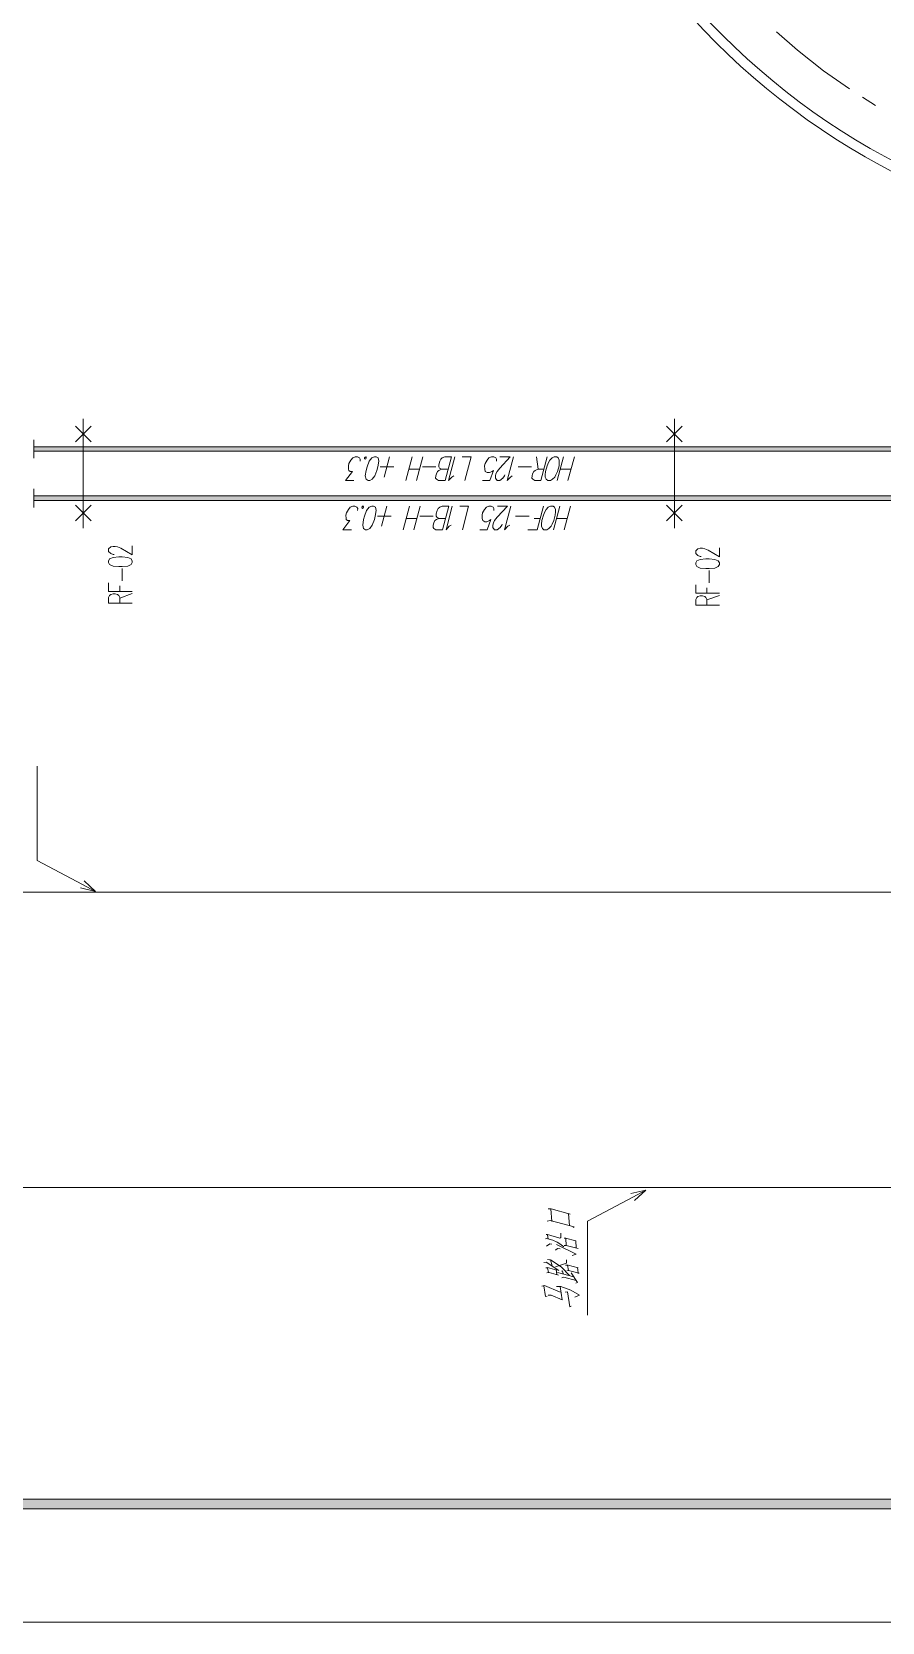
# Model space of a CAD drawing. Header units: millimetres. Extents: x 261 to 114907, y 32 to 1998430.
# Drawn here: x 53020 to 61651, y 1927133 to 1943283 of the extents above; entities that cross this region are included whole.
import ezdxf

# ---------------------------------------------------------------- set-up
doc = ezdxf.new("R2010")
doc.units = ezdxf.units.MM

msp = doc.modelspace()

# ---------------------------------------------------------------- hatches: boundary and pattern name
h = msp.add_hatch(color=0)
h.dxf.hatch_style = 2
h.paths.add_polyline_path([(72936, 1939070), (72936, 1939025), (53041, 1939025), (53041, 1939070)])
h = msp.add_hatch(color=0)
h.dxf.hatch_style = 2
h.paths.add_polyline_path([(72936, 1938570), (72936, 1938525), (53041, 1938525), (53041, 1938570)])
h = msp.add_hatch(color=0)
h.dxf.hatch_style = 2
h.paths.add_polyline_path([(16914, 1928283), (17014, 1928383), (113657, 1928383), (113757, 1928283)])

# ---------------------------------------------------------------- linework, layer by layer
at = {"color": 0, "lineweight": 0}
for points in [[(114907, 1927133), (114907, 1998430), (13963, 1998430), (13963, 1927133)], [(72936, 1939070), (72936, 1939025), (53041, 1939025), (53041, 1939070)], [(56414, 1938956), (56413, 1938964), (56409, 1938967), (56403, 1938964), (56397, 1938956), (56398, 1938948), (56403, 1938945), (56409, 1938948)], [(56533, 1938864), (56523, 1938830), (56503, 1938773), (56476, 1938739), (56450, 1938727), (56433, 1938727), (56413, 1938739), (56405, 1938773), (56415, 1938830), (56424, 1938864), (56445, 1938922), (56471, 1938956), (56497, 1938967), (56515, 1938967), (56534, 1938956), (56542, 1938922)], [(58371, 1938876), (58355, 1938819), (58340, 1938785), (58328, 1938762), (58305, 1938739), (58285, 1938727), (58256, 1938727), (58242, 1938739), (58231, 1938762), (58231, 1938785), (58235, 1938819), (58250, 1938876), (58265, 1938910), (58277, 1938933), (58300, 1938956), (58321, 1938967), (58349, 1938967), (58363, 1938956), (58374, 1938933), (58374, 1938910)], [(72936, 1938570), (72936, 1938525), (53041, 1938525), (53041, 1938570)], [(56388, 1938456), (56387, 1938464), (56382, 1938468), (56376, 1938464), (56371, 1938456), (56372, 1938447), (56376, 1938444), (56382, 1938447)], [(56506, 1938365), (56497, 1938330), (56476, 1938273), (56450, 1938239), (56424, 1938227), (56406, 1938227), (56387, 1938239), (56379, 1938273), (56388, 1938330), (56398, 1938365), (56418, 1938422), (56445, 1938456), (56471, 1938467), (56488, 1938467), (56508, 1938456), (56516, 1938422)], [(58333, 1938376), (58317, 1938319), (58302, 1938284), (58290, 1938262), (58267, 1938239), (58247, 1938227), (58218, 1938227), (58204, 1938239), (58193, 1938262), (58194, 1938284), (58197, 1938319), (58212, 1938376), (58227, 1938410), (58239, 1938433), (58262, 1938456), (58283, 1938467), (58312, 1938467), (58325, 1938456), (58337, 1938433), (58336, 1938410)], [(53936, 1937853), (53902, 1937853), (53845, 1937857), (53810, 1937873), (53799, 1937894), (53799, 1937909), (53810, 1937930), (53845, 1937945), (53902, 1937950), (53936, 1937950), (53993, 1937945), (54027, 1937930), (54039, 1937909), (54039, 1937894), (54027, 1937873), (53993, 1937857)], [(59896, 1937833), (59861, 1937833), (59804, 1937838), (59770, 1937853), (59759, 1937874), (59759, 1937889), (59770, 1937910), (59804, 1937926), (59861, 1937930), (59896, 1937930), (59952, 1937926), (59987, 1937910), (59999, 1937889), (59999, 1937874), (59987, 1937853), (59952, 1937838)], [(16914, 1928283), (17014, 1928383), (113657, 1928383), (113757, 1928283)]]:
    msp.add_lwpolyline(points, close=True, dxfattribs=at)
for points in [[(60577, 1943283), (60790, 1943097), (61057, 1942888), (61318, 1942703)], [(61451, 1942618), (61583, 1942534)], [(53621, 1939118), (53462, 1939277)], [(53462, 1939118), (53621, 1939277)], [(53541, 1938242), (53541, 1939353)], [(59622, 1939118), (59463, 1939277)], [(59463, 1939118), (59622, 1939277)], [(59542, 1938242), (59542, 1939353)], [(53041, 1939141), (53041, 1938954)], [(56290, 1938727), (56204, 1938727), (56275, 1938819), (56252, 1938819), (56238, 1938830), (56235, 1938842), (56233, 1938876), (56239, 1938899), (56259, 1938933), (56277, 1938956), (56303, 1938967), (56326, 1938967), (56346, 1938956), (56354, 1938945), (56353, 1938922)], [(56596, 1938762), (56652, 1938967)], [(56816, 1938727), (56880, 1938967)], [(56989, 1938967), (56924, 1938727)], [(57280, 1938967), (57216, 1938727), (57148, 1938727), (57128, 1938739), (57119, 1938750), (57120, 1938773), (57126, 1938796), (57138, 1938819), (57152, 1938830), (57178, 1938842), (57247, 1938842)], [(57178, 1938842), (57158, 1938853), (57150, 1938864), (57150, 1938887), (57160, 1938922), (57171, 1938945), (57186, 1938956), (57212, 1938967), (57280, 1938967)], [(57303, 1938773), (57282, 1938762), (57250, 1938727), (57315, 1938967)], [(57416, 1938727), (57480, 1938967), (57389, 1938967)], [(57593, 1938727), (57668, 1938727), (57707, 1938830), (57692, 1938819), (57666, 1938808), (57643, 1938808), (57623, 1938819), (57618, 1938842), (57616, 1938876), (57622, 1938899), (57643, 1938933), (57660, 1938956), (57686, 1938967), (57709, 1938967), (57729, 1938956), (57737, 1938945), (57737, 1938922)], [(57820, 1938785), (57817, 1938773), (57800, 1938750), (57770, 1938727), (57742, 1938727), (57725, 1938750), (57725, 1938773), (57731, 1938796), (57744, 1938819), (57770, 1938853), (57875, 1938967), (57772, 1938967)], [(57897, 1938773), (57877, 1938762), (57845, 1938727), (57909, 1938967)], [(58252, 1938967), (58188, 1938727), (58125, 1938727), (58105, 1938739), (58096, 1938750), (58097, 1938773), (58103, 1938796), (58115, 1938819), (58130, 1938830), (58156, 1938842), (58218, 1938842)], [(58161, 1938842), (58143, 1938967)], [(58353, 1938727), (58418, 1938967)], [(58527, 1938967), (58462, 1938727)], [(56693, 1938864), (56556, 1938864)], [(56955, 1938842), (56846, 1938842)], [(57121, 1938864), (56984, 1938864)], [(58093, 1938864), (57956, 1938864)], [(58492, 1938842), (58384, 1938842)], [(53041, 1938641), (53041, 1938454)], [(53621, 1938477), (53462, 1938318)], [(53462, 1938477), (53621, 1938318)], [(56264, 1938227), (56178, 1938227), (56248, 1938319), (56225, 1938319), (56211, 1938330), (56209, 1938342), (56206, 1938376), (56213, 1938399), (56233, 1938433), (56251, 1938456), (56277, 1938467), (56300, 1938467), (56319, 1938456), (56328, 1938444), (56327, 1938422)], [(56570, 1938262), (56625, 1938467)], [(56790, 1938227), (56854, 1938467)], [(56962, 1938467), (56898, 1938227)], [(57254, 1938467), (57190, 1938227), (57121, 1938227), (57101, 1938239), (57093, 1938250), (57093, 1938273), (57099, 1938296), (57111, 1938319), (57126, 1938330), (57152, 1938342), (57220, 1938342)], [(57152, 1938342), (57132, 1938353), (57123, 1938365), (57124, 1938387), (57133, 1938422), (57145, 1938444), (57160, 1938456), (57186, 1938467), (57254, 1938467)], [(57276, 1938273), (57256, 1938262), (57224, 1938227), (57288, 1938467)], [(57390, 1938227), (57454, 1938467), (57363, 1938467)], [(57567, 1938227), (57641, 1938227), (57680, 1938330), (57666, 1938319), (57640, 1938307), (57617, 1938307), (57597, 1938319), (57592, 1938342), (57590, 1938376), (57596, 1938399), (57616, 1938433), (57634, 1938456), (57660, 1938467), (57683, 1938467), (57703, 1938456), (57711, 1938444), (57710, 1938422)], [(57794, 1938284), (57791, 1938273), (57773, 1938250), (57744, 1938227), (57716, 1938227), (57699, 1938250), (57699, 1938273), (57705, 1938296), (57717, 1938319), (57744, 1938353), (57848, 1938467), (57746, 1938467)], [(57871, 1938273), (57850, 1938262), (57819, 1938227), (57883, 1938467)], [(58214, 1938467), (58150, 1938227), (58053, 1938227)], [(58316, 1938227), (58380, 1938467)], [(58489, 1938467), (58424, 1938227)], [(59622, 1938477), (59463, 1938318)], [(59463, 1938477), (59622, 1938318)], [(56666, 1938365), (56529, 1938365)], [(56929, 1938342), (56820, 1938342)], [(57095, 1938365), (56958, 1938365)], [(58067, 1938365), (57929, 1938365)], [(58181, 1938342), (58118, 1938342)], [(58455, 1938342), (58346, 1938342)], [(53856, 1937976), (53845, 1937976), (53822, 1937986), (53799, 1938007), (53799, 1938032), (53822, 1938053), (53845, 1938058), (53867, 1938058), (53890, 1938053), (53925, 1938038), (54039, 1937971), (54039, 1938063)], [(59815, 1937956), (59804, 1937956), (59781, 1937966), (59759, 1937987), (59759, 1938013), (59781, 1938033), (59804, 1938038), (59827, 1938038), (59850, 1938033), (59884, 1938018), (59999, 1937951), (59999, 1938044)], [(53936, 1937708), (53936, 1937832)], [(59896, 1937689), (59896, 1937812)], [(54039, 1937601), (53799, 1937601), (53799, 1937688)], [(53913, 1937601), (53913, 1937657)], [(59999, 1937581), (59759, 1937581), (59759, 1937668)], [(59873, 1937581), (59873, 1937637)], [(54039, 1937482), (53799, 1937482), (53799, 1937539), (53810, 1937559), (53822, 1937570), (53845, 1937575), (53867, 1937575), (53890, 1937570), (53902, 1937559), (53913, 1937539), (53913, 1937482)], [(53913, 1937533), (54039, 1937580)], [(59999, 1937462), (59759, 1937462), (59759, 1937519), (59770, 1937539), (59781, 1937550), (59804, 1937555), (59827, 1937555), (59850, 1937550), (59861, 1937539), (59873, 1937519), (59873, 1937462)], [(59873, 1937514), (59999, 1937560)], [(53075, 1934869), (53075, 1935825)], [(53533, 1934625), (53075, 1934869)], [(92350, 1934546), (37837, 1934546)], [(53665, 1934554), (53514, 1934590)], [(53665, 1934554), (53533, 1934625)], [(53552, 1934660), (53665, 1934554)], [(92350, 1931546), (37837, 1931546)], [(59119, 1931450), (58661, 1931206)], [(59100, 1931485), (59251, 1931520)], [(59251, 1931520), (59119, 1931450)], [(59251, 1931520), (59138, 1931414)], [(58299, 1931202), (58287, 1931330), (58262, 1931329), (58290, 1931329), (58485, 1931277), (58467, 1931282), (58479, 1931158)], [(58280, 1931211), (58252, 1931204)], [(58280, 1931211), (58526, 1931148), (58514, 1931142)], [(58661, 1931206), (58661, 1930250)], [(58243, 1931029), (58234, 1931025)], [(58262, 1931022), (58255, 1931068), (58240, 1931069), (58255, 1931070), (58378, 1931033), (58391, 1931040), (58391, 1931083)], [(58243, 1931029), (58309, 1931011), (58353, 1930991), (58381, 1930975), (58419, 1930945)], [(58277, 1930974), (58243, 1930953)], [(58277, 1930974), (58299, 1930973)], [(58504, 1930858), (58545, 1930870), (58347, 1930968)], [(58444, 1930956), (58441, 1931033), (58422, 1931032), (58438, 1931032), (58542, 1931004), (58545, 1930933)], [(58284, 1930811), (58255, 1930815), (58293, 1930808), (58397, 1930738), (58476, 1930655)], [(58284, 1930811), (58302, 1930753)], [(58356, 1930927), (58334, 1930912)], [(58356, 1930927), (58384, 1930923)], [(58444, 1930958), (58425, 1930958)], [(58444, 1930958), (58567, 1930926)], [(58448, 1930780), (58448, 1930812)], [(58240, 1930788), (58218, 1930786)], [(58255, 1930733), (58237, 1930730), (58255, 1930735), (58350, 1930709), (58343, 1930711), (58350, 1930662)], [(58240, 1930788), (58369, 1930704)], [(58271, 1930684), (58249, 1930679)], [(58255, 1930733), (58265, 1930683)], [(58271, 1930684), (58366, 1930658), (58356, 1930659)], [(58448, 1930780), (58334, 1930740)], [(58356, 1930683), (58520, 1930641)], [(58413, 1930670), (58407, 1930700), (58397, 1930697)], [(58467, 1930705), (58457, 1930758), (58438, 1930759), (58463, 1930759), (58567, 1930731), (58558, 1930734), (58564, 1930679)], [(58467, 1930705), (58451, 1930701)], [(58467, 1930705), (58574, 1930676), (58561, 1930675)], [(58558, 1930584), (58495, 1930679)], [(58252, 1930445), (58234, 1930440), (58218, 1930548), (58196, 1930544), (58224, 1930551), (58384, 1930485)], [(58290, 1930453), (58403, 1930406), (58384, 1930543), (58347, 1930542), (58388, 1930543), (58492, 1930503), (58580, 1930453), (58530, 1930434)], [(58419, 1930636), (58400, 1930631)], [(58419, 1930636), (58545, 1930602)], [(58482, 1930336), (58457, 1930488), (58435, 1930484)], [(58558, 1930584), (58542, 1930574)], [(58290, 1930453), (58262, 1930453)], [(58482, 1930336), (58495, 1930343)]]:
    msp.add_lwpolyline(points, dxfattribs=at)
for major_axis, ratio in [((0, 7247), 0.999257), ((0, 7147), 0.999246)]:
    msp.add_ellipse((65083, 1948300), major_axis=major_axis, ratio=ratio, start_param=0, end_param=6.283185, dxfattribs=at)

doc.saveas('drawing.dxf')
